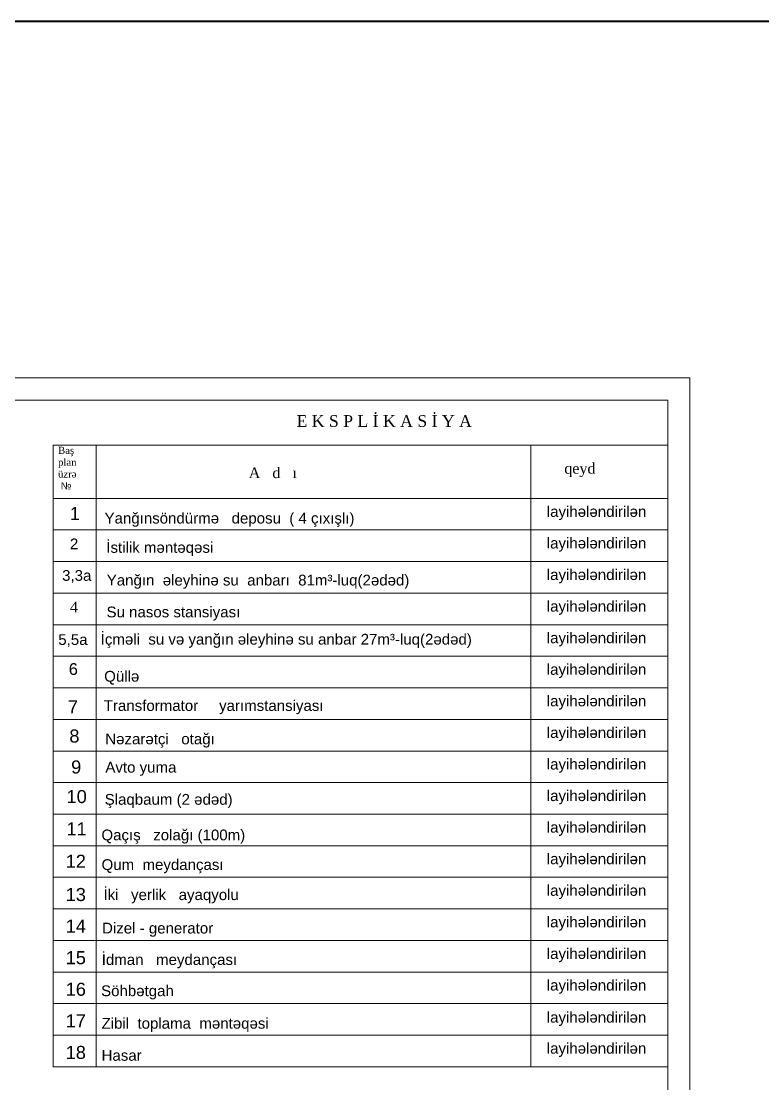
# Model space of a CAD drawing. Header units: feet. Extents: x 3381 to 684025, y 675186 to 4375940.
# Drawn here: x 682292.5 to 682459.9, y 4375700.4 to 4375940.2 of the extents above; entities that cross this region are included whole.
import ezdxf

# ---------------------------------------------------------------- set-up
doc = ezdxf.new("R2010")
doc.units = ezdxf.units.FT
doc.header["$MEASUREMENT"] = 0
doc.linetypes.add('DUZ', pattern=[0])
doc.layers.get('0').update_dxf_attribs({"linetype": 'CONTINUOUS'})
doc.layers.add('Layer8', color=7, linetype='CONTINUOUS')
doc.layers.add('ramka', color=7, linetype='CONTINUOUS')
doc.layers.add('rabit xt', color=7, linetype='CONTINUOUS', lineweight=13)
doc.layers.add('Su S1', color=5, linetype='CONTINUOUS', lineweight=60)
doc.styles.add('Arial', font='arial.ttf')
doc.styles.add('ARİAL', font='arial.ttf')
doc.styles.get("Standard").update_dxf_attribs({"font": 'arial.ttf', "height": 2})
doc.styles.add('style5', font='arialazlat.ttf', dxfattribs={"height": 400})
doc.styles.add('СГЕНЕРИР_СТИЛЬ_1', font='a3ar(la).ttf')

msp = doc.modelspace()

# ---------------------------------------------------------------- linework, layer by layer
at = {"color": 4, "lineweight": 40}
msp.add_lwpolyline([(681221.81989, 4375940.241), (684025.06953, 4375940.241), (684025.06953, 4375354.8831), (681221.81989, 4375354.8831)], close=True, dxfattribs=at)
at = {"layer": 'rabit xt', "color": 7, "lineweight": 20, "ltscale": 0.3, "elevation": 716.5}
msp.add_lwpolyline([(682023.42096, 4375859.72956), (682443.42096, 4375859.72956), (682443.42096, 4375562.72956)], dxfattribs=at)
msp.add_lwpolyline([(682043.42096, 4375854.72956), (682438.42096, 4375854.72956), (682438.42096, 4375567.72956), (682043.42096, 4375567.72956)], close=True, dxfattribs=at)
at = {"layer": 'ramka', "color": 0, "lineweight": 13, "ltscale": 0.4}
for p, q in [((682394.58888, 4375818.27599, 716.5), (682299.70154, 4375818.27599, 716.5)), ((682438.42096, 4375818.27599, 716.5), (682299.79652, 4375818.27599, 716.5))]:
    msp.add_line(p, q, dxfattribs=at)
at = {"layer": 'Su S1', "color": 0, "linetype": 'DUZ', "lineweight": 18, "ltscale": 0.6}
for p, q in [((682394.58888, 4375844.54257, 716.5), (682299.70154, 4375844.54257, 716.5)), ((682299.70154, 4375844.54257, 716.5), (682299.70154, 4375704.22799, 716.5)), ((682438.42096, 4375844.54257, 716.5), (682299.79652, 4375844.54257, 716.5)), ((682309.40392, 4375844.54257, 716.5), (682309.40392, 4375825.40399, 716.5)), ((682407.47498, 4375844.65161, 715.8264), (682407.47498, 4375704.22799, 715.8264)), ((682309.40392, 4375835.60899, 716.5), (682309.40392, 4375704.22799, 716.5)), ((682438.42096, 4375832.53332, 716.5), (682299.79652, 4375832.53332, 716.5)), ((682394.58888, 4375832.53332, 716.5), (682299.79652, 4375832.53332, 716.5)), ((682394.58888, 4375825.40399, 716.5), (682299.70154, 4375825.40399, 716.5)), ((682438.42096, 4375825.40399, 716.5), (682299.79652, 4375825.40399, 716.5)), ((682394.58888, 4375811.14799, 716.5), (682299.70154, 4375811.14799, 716.5)), ((682438.42096, 4375811.14799, 716.5), (682299.79652, 4375811.14799, 716.5)), ((682394.58888, 4375804.01999, 716.5), (682299.70154, 4375804.01999, 716.5)), ((682438.42096, 4375804.01999, 716.5), (682299.79652, 4375804.01999, 716.5)), ((682394.58888, 4375796.89199, 716.5), (682299.70154, 4375796.89199, 716.5)), ((682438.42096, 4375796.89199, 716.5), (682299.79652, 4375796.89199, 716.5)), ((682438.42096, 4375789.76399, 716.5), (682299.79652, 4375789.76399, 716.5)), ((682438.42096, 4375782.63599, 716.5), (682299.79652, 4375782.63599, 716.5)), ((682438.42096, 4375775.50799, 716.5), (682299.79652, 4375775.50799, 716.5)), ((682438.42096, 4375768.37999, 716.5), (682299.79652, 4375768.37999, 716.5)), ((682438.42096, 4375761.25199, 716.5), (682299.79652, 4375761.25199, 716.5)), ((682438.42096, 4375754.12399, 716.5), (682299.79652, 4375754.12399, 716.5)), ((682438.42096, 4375746.99599, 716.5), (682299.70154, 4375746.99599, 716.5)), ((682438.42096, 4375739.86799, 716.5), (682299.70154, 4375739.86799, 716.5)), ((682438.42096, 4375732.73999, 716.5), (682299.70154, 4375732.73999, 716.5)), ((682438.42096, 4375725.61199, 716.5), (682299.70154, 4375725.61199, 716.5)), ((682438.42096, 4375718.48399, 716.5), (682299.70154, 4375718.48399, 716.5)), ((682438.42096, 4375711.35599, 716.5), (682299.70154, 4375711.35599, 716.5)), ((682438.42096, 4375704.22799, 716.5), (682299.70154, 4375704.22799, 716.5))]:
    msp.add_line(p, q, dxfattribs=at)

# ---------------------------------------------------------------- texts
at = {"layer": 'Layer8', "color": 0, "lineweight": 18, "attachment_point": 1}
for s, insert, char_height, width, style in [('{\\fArial|b0|i0|c238|p34;1}', (682303.4541, 4375830.60704, 716.5), 2.9459527, 132.6818009, 'Arial'), ('{\\fArial|b0|i0|c238|p34;2}', (682303.4541, 4375823.47904, 716.5), 2.430411, 132.6818009, 'ARİAL'), ('{\\fArial|b0|i0|c238|p34;3,3a}', (682301.70081, 4375816.35104, 716.5), 2.430411, 132.6818009, 'ARİAL'), ('{\\fTimes New Roman|b0|i0|c238|p18;4}', (682303.4541, 4375809.22304, 716.5), 2.430411, 132.6818009, 'style5'), ('{\\fArial|b0|i0|c238|p34;5,5a}', (682300.83111, 4375801.88078, 716.5), 2.430411, 122.0540948, 'Arial'), ('{\\fArial|b0|i0|c238|p34;6 }', (682303.20369, 4375795.33577, 716.5), 2.6513575, 109.8486853, 'ARİAL'), ('{\\fArial|b0|i0|c238|p34;7 }', (682303.00166, 4375786.94553, 716.5), 2.9459527, 122.0540948, 'Arial'), ('{\\fArial|b0|i0|c238|p34;8  }', (682303.32874, 4375780.36752, 716.5), 2.9459527, 122.0540948, 'Arial'), ('{\\fArial|b0|i0|c238|p34;9  }', (682303.72904, 4375773.37541, 716.5), 2.9459527, 122.0540948, 'ARİAL'), ('{\\fArial|b0|i0|c238|p34;10  }', (682302.69606, 4375766.70107, 716.5), 2.9459527, 122.0540948, 'Arial'), ('1{\\fArial|b0|i0|c238|p34;1 }', (682302.67493, 4375759.40374, 716.5), 2.9459527, 122.0540948, 'ARİAL'), ('1{\\fArial|b0|i0|c238|p34;2 }', (682302.4933, 4375752.08974, 716.5), 2.9459527, 122.0540948, 'ARİAL'), ('1{\\fArial|b0|i0|c238|p34;3 }', (682302.4933, 4375744.58396, 716.5), 2.9459527, 122.0540948, 'ARİAL'), ('1{\\fArial|b0|i0|c238|p34;4 }', (682302.4933, 4375737.45596, 716.5), 2.9459527, 122.0540948, 'ARİAL'), ('1{\\fArial|b0|i0|c238|p34;5 }', (682302.4933, 4375730.32796, 716.5), 2.9459527, 122.0540948, 'ARİAL'), ('1{\\fArial|b0|i0|c238|p34;6 }', (682302.4933, 4375723.19996, 716.5), 2.9459527, 122.0540948, 'ARİAL'), ('1{\\fArial|b0|i0|c238|p34;7 }', (682302.4933, 4375716.07196, 716.5), 2.9459527, 122.0540948, 'ARİAL'), ('1{\\fArial|b0|i0|c238|p34;8 }', (682302.4933, 4375708.94396, 716.5), 2.9459527, 122.0540948, 'ARİAL')]:
    msp.add_mtext(s, dxfattribs=dict(at, insert=insert, char_height=char_height, width=width, style=style))
at = {"layer": 'ramka', "color": 0, "lineweight": 13, "ltscale": 0.4, "attachment_point": 1}
for s, insert, char_height, width, style in [('{\\fTimes New Roman|b0|i0|c204|p18;E K S P L \\fTimes New Roman|b0|i0|c238|p18;İ\\fTimes New Roman|b0|i0|c204|p18; K A S \\fTimes New Roman|b0|i0|c238|p18;İ\\fTimes New Roman|b0|i0|c204|p18; Y A}', (682354.62091, 4375851.32267, 1338.1899), 2.64203597, 133.9799813, 'СГЕНЕРИР_СТИЛЬ_1'), ('{\\fArial|b0|i0|c238|p34; layihələndirilən}', (682410.17087, 4375830.78883, 78.0985), 2.430411, 94.4716697, 'ARİAL'), ('{\\fArial|b0|i0|c238|p34;Yanğınsöndürmə   deposu  ( 4\\fArial|b0|i0|c162|p34; \\fArial|b0|i0|c238|p34;çıxışlı)}', (682311.27213, 4375829.28948, 738.73245), 2.430411, 62.2910059, 'Arial'), ('{\\fArial|b0|i0|c238|p34; İstilik məntəqəsi }', (682310.73344, 4375822.67556, 78.0985), 2.430411, 62.2910059, 'ARİAL'), ('{\\fArial|b0|i0|c238|p34; layihələndirilən}', (682410.17087, 4375823.66083, 78.0985), 2.430411, 94.4716697, 'ARİAL'), ('{\\fArial|b0|i0|c238|p34;Yanğın  əleyhinə su  anbarı  81m³-luq(2ədəd)}', (682311.76807, 4375815.29929), 2.430411, 89.6990485, 'ARİAL'), ('{\\fArial|b0|i0|c238|p34; layihələndirilən}', (682410.17087, 4375816.53283, 78.0985), 2.430411, 94.4716697, 'ARİAL'), ('{\\fArial|b0|i0|c238|p34;Su nasos stansiyası}', (682311.72478, 4375808.10862, 716.5), 2.430411, 89.6990485, 'ARİAL'), ('{\\fArial|b0|i0|c238|p34; layihələndirilən}', (682410.17087, 4375809.40483, 78.0985), 2.430411, 94.4716697, 'ARİAL'), ('{\\fArial|b0|i0|c238|p34;    İçməli  su və yanğın əleyhinə su anbar 27m³-luq(2ədəd)}', (682306.63545, 4375801.95489, 716.5), 2.430411, 89.6990485, 'ARİAL'), ('{\\fArial|b0|i0|c238|p34; layihələndirilən}', (682410.17087, 4375802.27683, 78.0985), 2.430411, 94.4716697, 'ARİAL'), ('{\\fArial|b0|i0|c238|p34;Qüllə}', (682311.19009, 4375793.59194, 78.0985), 2.430411, 80.7291436, 'Arial'), ('{\\fArial|b0|i0|c238|p34; layihələndirilən}', (682410.17087, 4375795.14883, 78.0985), 2.430411, 94.4716697, 'ARİAL'), ('{\\fArial|b0|i0|c238|p34;Transformator     yarımstansiyası}', (682311.1, 4375786.98301, 716.5), 2.430411, 89.6990485, 'ARİAL'), ('{\\fArial|b0|i0|c238|p34; layihələndirilən}', (682410.17087, 4375788.02083, 78.0985), 2.430411, 94.4716697, 'ARİAL'), ('{\\fArial|b0|i0|c238|p34;Nəzarətçi   otağı}', (682311.4353, 4375779.44686, 716.5), 2.430411, 89.6990485, 'ARİAL'), ('{\\fArial|b0|i0|c238|p34; layihələndirilən}', (682410.17087, 4375780.89283, 78.0985), 2.430411, 94.4716697, 'ARİAL'), ('{\\fArial|b0|i0|c238|p34;Avto yuma}', (682311.46041, 4375773.06394, 716.5), 2.430411, 89.6990485, 'ARİAL'), ('{\\fArial|b0|i0|c238|p34; layihələndirilən}', (682410.17087, 4375773.76483, 78.0985), 2.430411, 94.4716697, 'ARİAL'), ('{\\fArial|b0|i0|c238|p34;Şlaqbaum (2 ədəd)}', (682311.30925, 4375765.80716, 716.5), 2.430411, 89.6990485, 'ARİAL'), ('{\\fArial|b0|i0|c238|p34; layihələndirilən}', (682410.17087, 4375766.63683, 78.0985), 2.430411, 94.4716697, 'ARİAL'), ('{\\fArial|b0|i0|c238|p34;Qaçış   zolağı (100m)}', (682310.57203, 4375757.77402, 684.48527), 2.430411, 80.7291436, 'ARİAL'), ('{\\fArial|b0|i0|c238|p34; layihələndirilən}', (682410.17087, 4375759.50883, 78.0985), 2.430411, 94.4716697, 'ARİAL'), ('{\\fArial|b0|i0|c238|p34;Qum  meydançası}', (682310.60149, 4375751.07716, 716.5), 2.430411, 89.6990485, 'ARİAL'), ('{\\fArial|b0|i0|c238|p34; layihələndirilən}', (682410.17087, 4375752.38083, 78.0985), 2.430411, 94.4716697, 'ARİAL'), ('{\\fArial|b0|i0|c238|p34;İki   yerlik   ayaqyolu}', (682311.02975, 4375744.28653, 716.5), 2.430411, 57.4993901, 'ARİAL'), ('{\\fArial|b0|i0|c238|p34; layihələndirilən}', (682410.17087, 4375745.25283, 78.0985), 2.430411, 94.4716697, 'ARİAL'), ('{\\fArial|b0|i0|c238|p34;Dizel - generator}', (682310.71192, 4375736.74519, 716.5), 2.430411, 57.4993901, 'ARİAL'), ('{\\fArial|b0|i0|c238|p34; layihələndirilən}', (682410.17087, 4375738.12483, 78.0985), 2.430411, 94.4716697, 'ARİAL'), ('{\\fArial|b0|i0|c238|p34;İdman   meydançası}', (682310.63771, 4375729.63446, 707.15653), 2.430411, 41.4659063, 'ARİAL'), ('{\\fArial|b0|i0|c238|p34; layihələndirilən}', (682410.17087, 4375730.99683, 78.0985), 2.430411, 94.4716697, 'ARİAL'), ('{\\fArial|b0|i0|c238|p34;Söhbətgah}', (682310.49416, 4375722.59743, 716.5), 2.430411, 57.4993901, 'ARİAL'), ('{\\fArial|b0|i0|c238|p34; layihələndirilən}', (682410.17087, 4375723.86883, 78.0985), 2.430411, 94.4716697, 'ARİAL'), ('{\\fArial|b0|i0|c238|p34;Zibil  toplama  məntəqəsi}', (682310.60187, 4375715.25183, 716.5), 2.430411, 57.4993901, 'ARİAL'), ('{\\fArial|b0|i0|c238|p34; layihələndirilən}', (682410.17087, 4375716.6144, 78.0985), 2.430411, 94.4716697, 'ARİAL'), ('{\\fArial|b0|i0|c238|p34;Hasar}', (682310.60421, 4375708.01446, 716.5), 2.430411, 57.4993901, 'ARİAL'), ('{\\fArial|b0|i0|c238|p34; layihələndirilən}', (682410.17087, 4375709.61283, 78.0985), 2.430411, 94.4716697, 'ARİAL')]:
    msp.add_mtext(s, dxfattribs=dict(at, insert=insert, char_height=char_height, width=width, style=style))
at = {"layer": 'ramka', "color": 0, "lineweight": 13, "ltscale": 0.4, "width": 36.057593, "attachment_point": 1}
for s, insert, char_height in [('{\\fTimes New Roman|b0|i0|c238|p18;Baş\\Pplan\\Püzrə\\P} №', (682300.77754, 4375844.17711, 716.5), 1.6012339), ('{\\fTimes New Roman|b0|i0|c238|p18;Baş\\Pplan\\Püzrə\\P} №', (682300.77754, 4375844.17711, 716.5), 1.6012339), ('{\\fTimes New Roman|b0|i0|c0|p18;A   d   \\fTimes New Roman|b0|i0|c238|p18;ı}', (682343.828, 4375839.50962, 716.5), 2.4018509), ('{\\fTimes New Roman|b0|i0|c238|p18;qeyd}', (682415.05805, 4375840.51167, 715.8264), 2.4018509)]:
    msp.add_mtext(s, dxfattribs=dict(at, insert=insert, char_height=char_height))

doc.saveas('drawing.dxf')
